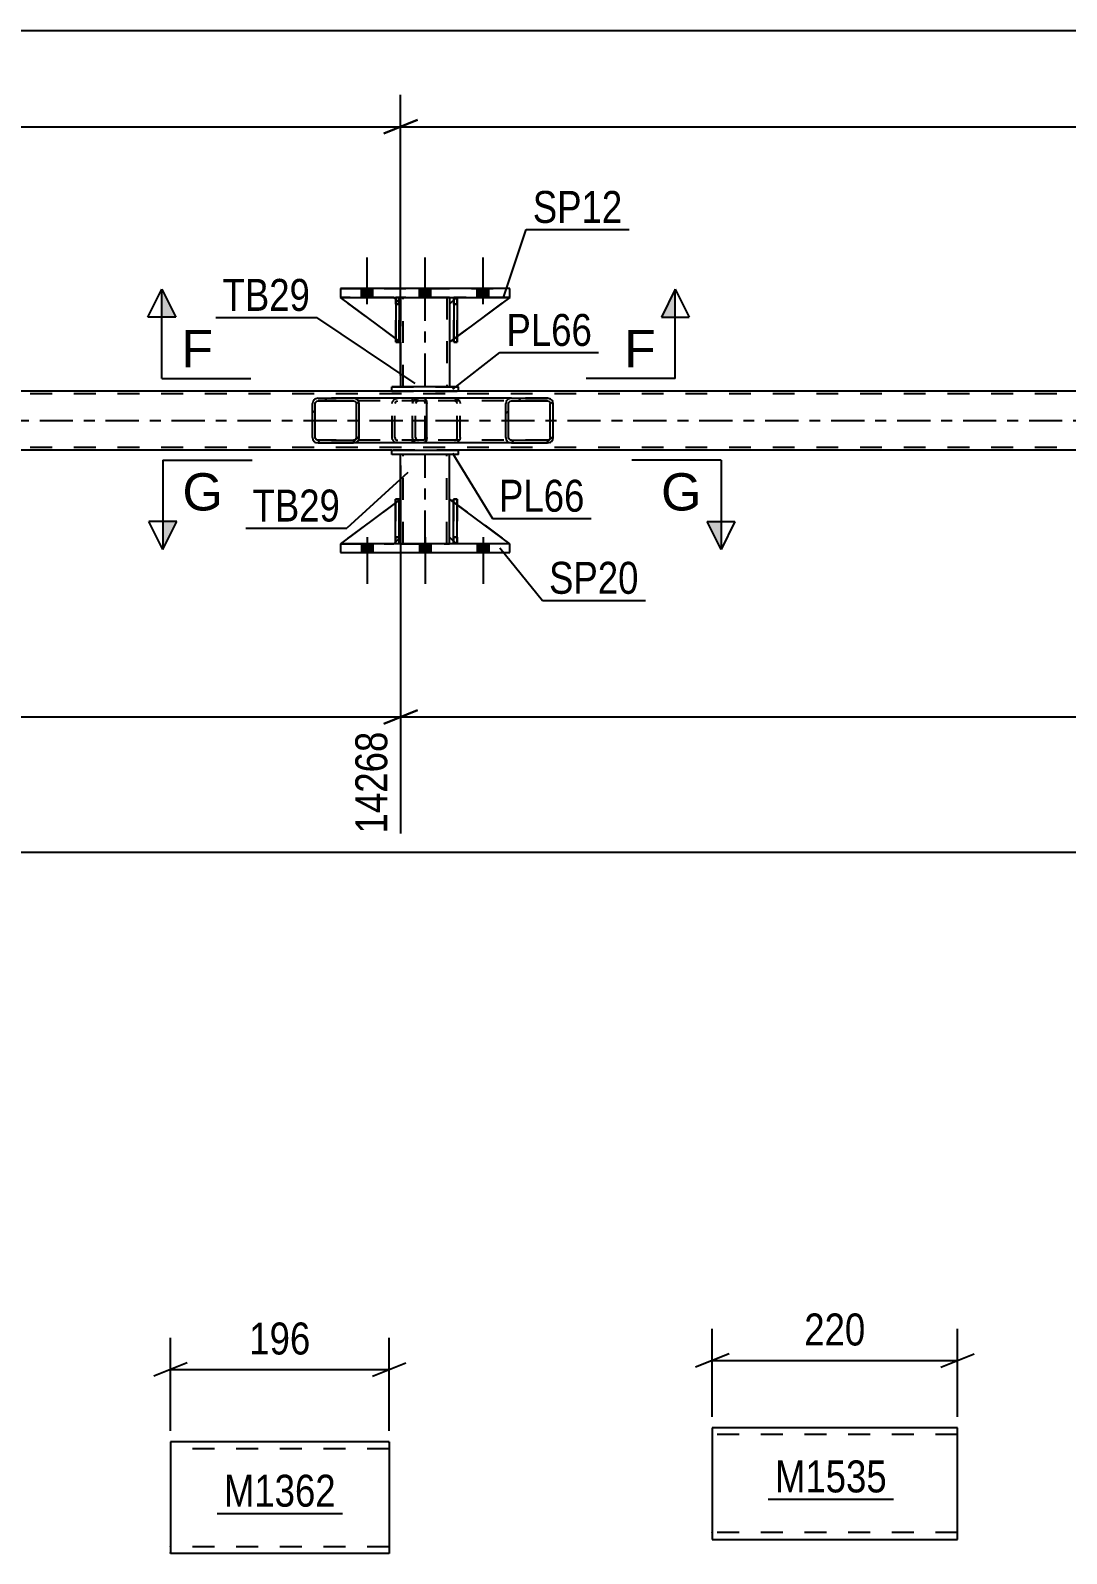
# Model space of a CAD drawing. Header units: millimetres. Extents: x 0 to 841, y 0 to 594.
# Drawn here: x 557.2 to 650.2, y 139.4 to 276 of the extents above; entities that cross this region are included whole.
import ezdxf

# ---------------------------------------------------------------- set-up
doc = ezdxf.new("R2010")
doc.units = ezdxf.units.MM
doc.linetypes.add('DXK_LINE_DOT2', pattern=[3.9198, 1.9599, -1.9599])
doc.linetypes.add('DXK_LINE_DOT3', pattern=[5.9187, 2.979, -0.9799, 0.9799, -0.9799])
doc.styles.add('Arial', font='arial.ttf', dxfattribs={"height": 0.2})
doc.styles.add('Arial Narrow', font='ARIALN.TTF', dxfattribs={"height": 0.2})

# ---------------------------------------------------------------- blocks, each defined once
blk = doc.blocks.new('Part-248143587-3445 - 3433')
at = {"color": 2, "linetype": 'Continuous'}
for p, q in [((585.05, 229.99), (585.05, 229.19)), ((600.25, 229.99), (585.05, 229.99)), ((600.25, 229.19), (600.25, 229.99)), ((585.05, 229.19), (600.25, 229.19))]:
    blk.add_line(p, q, dxfattribs=at)
blk = doc.blocks.new('Bolt-248143587-3438 - 3433')
at = {"linetype": 'Continuous'}
for points in [[(587.97, 229.99), (586.93, 229.99), (586.93, 229.19), (587.97, 229.19)], [(587.97, 229.99), (586.93, 229.99), (586.93, 229.19), (587.97, 229.19)], [(587.97, 229.99), (586.93, 229.99), (586.93, 229.19), (587.97, 229.19)], [(593.17, 229.99), (592.13, 229.99), (592.13, 229.19), (593.17, 229.19)], [(593.17, 229.99), (592.13, 229.99), (592.13, 229.19), (593.17, 229.19)], [(598.37, 229.99), (597.33, 229.99), (597.33, 229.19), (598.37, 229.19)], [(598.37, 229.99), (597.33, 229.99), (597.33, 229.19), (598.37, 229.19)], [(598.37, 229.99), (597.33, 229.99), (597.33, 229.19), (598.37, 229.19)]]:
    blk.add_hatch(color=1, dxfattribs=at).paths.add_polyline_path(points)
at = {"color": 1, "linetype": 'Continuous'}
for p, q in [((586.93, 229.99), (586.93, 229.19)), ((586.93, 229.99), (586.93, 229.19)), ((586.93, 229.99), (586.93, 229.19)), ((587.45, 230.59), (587.45, 226.39)), ((587.45, 230.59), (587.45, 226.39)), ((587.45, 230.59), (587.45, 226.39)), ((587.97, 229.99), (587.97, 229.19)), ((587.97, 229.99), (587.97, 229.19)), ((587.97, 229.99), (587.97, 229.19)), ((592.13, 229.99), (592.13, 229.19)), ((592.13, 229.99), (592.13, 229.19)), ((592.65, 230.59), (592.65, 226.39)), ((592.65, 230.59), (592.65, 226.39)), ((593.17, 229.99), (593.17, 229.19)), ((593.17, 229.99), (593.17, 229.19)), ((597.33, 229.99), (597.33, 229.19)), ((597.33, 229.99), (597.33, 229.19)), ((597.33, 229.99), (597.33, 229.19)), ((597.85, 230.59), (597.85, 226.39)), ((597.85, 230.59), (597.85, 226.39)), ((597.85, 230.59), (597.85, 226.39)), ((598.37, 229.99), (598.37, 229.19)), ((598.37, 229.99), (598.37, 229.19)), ((598.37, 229.99), (598.37, 229.19))]:
    blk.add_line(p, q, dxfattribs=at)
blk = doc.blocks.new('Part-248143587-3448 - 3433')
at = {"color": 2, "linetype": 'Continuous'}
for p, q in [((594.85, 230.58), (594.85, 233.98)), ((595.2, 233.72), (594.85, 233.98)), ((600.25, 229.99), (595.52, 233.49)), ((595.2, 230.23), (594.85, 230.58))]:
    blk.add_line(p, q, dxfattribs=at)
at = {"color": 7, "linetype": 'DXK_LINE_DOT2'}
for p, q in [((595.52, 233.49), (595.2, 233.72)), ((595.45, 229.98), (595.2, 230.23)), ((600.25, 229.98), (595.45, 229.98)), ((600.25, 229.99), (600.25, 229.98)), ((600.25, 229.98), (600.25, 229.99))]:
    blk.add_line(p, q, dxfattribs=at)
blk = doc.blocks.new('Part-248143587-3451 - 3433')
at = {"color": 7, "linetype": 'DXK_LINE_DOT2'}
for p, q in [((594.85, 230.58), (594.85, 233.98)), ((594.85, 233.98), (600.25, 229.98)), ((595.45, 229.98), (594.85, 230.58)), ((600.25, 229.98), (595.45, 229.98))]:
    blk.add_line(p, q, dxfattribs=at)
blk = doc.blocks.new('Part-248143587-3454 - 3433')
at = {"color": 2, "linetype": 'Continuous'}
for p, q in [((590, 233.65), (585.05, 229.99)), ((590.45, 233.98), (590.32, 233.89)), ((590.45, 230.58), (590.45, 233.98)), ((590, 230.14), (589.85, 229.99)), ((590.45, 230.58), (590.32, 230.46)), ((590.45, 230.58), (590.45, 230.58))]:
    blk.add_line(p, q, dxfattribs=at)
at = {"color": 7, "linetype": 'DXK_LINE_DOT2'}
for p, q in [((590.32, 233.89), (590, 233.65)), ((590.45, 230.58), (590.45, 233.98)), ((585.05, 229.98), (585.05, 229.99)), ((585.05, 229.99), (585.05, 229.98)), ((589.85, 229.98), (585.05, 229.98)), ((590.45, 230.58), (589.85, 229.98)), ((589.85, 229.98), (589.85, 229.99)), ((590.32, 230.46), (590, 230.14))]:
    blk.add_line(p, q, dxfattribs=at)
blk = doc.blocks.new('Part-248143587-3457 - 3433')
at = {"color": 7, "linetype": 'DXK_LINE_DOT2'}
for p, q in [((590.45, 233.98), (585.05, 229.98)), ((590.45, 230.58), (590.45, 233.98)), ((590.45, 233.98), (590.45, 230.58)), ((585.05, 229.98), (589.85, 229.98)), ((589.85, 229.98), (590.45, 230.58)), ((590.45, 230.58), (589.85, 229.98)), ((590.45, 230.58), (590.45, 230.58))]:
    blk.add_line(p, q, dxfattribs=at)
blk = doc.blocks.new('Part-248143587-3458 - 3433')
at = {"color": 2, "linetype": 'Continuous'}
for p, q in [((595.2, 229.99), (595.2, 233.98)), ((595.2, 233.98), (595.52, 233.98)), ((595.52, 229.99), (595.52, 233.98)), ((595.2, 229.98), (595.2, 229.99)), ((595.2, 229.98), (595.2, 229.98)), ((595.52, 229.98), (595.2, 229.98)), ((595.52, 229.98), (595.52, 229.99))]:
    blk.add_line(p, q, dxfattribs=at)
at = {"color": 7, "linetype": 'DXK_LINE_DOT2'}
for p, q in [((595.2, 233.98), (595.2, 230.58)), ((595.52, 230.58), (595.52, 233.98)), ((595.2, 230.58), (595.2, 229.98)), ((595.2, 230.58), (595.52, 230.58)), ((595.2, 229.99), (595.2, 229.99)), ((595.52, 229.98), (595.52, 230.58)), ((595.52, 229.99), (595.52, 229.99)), ((595.52, 229.98), (595.52, 229.98))]:
    blk.add_line(p, q, dxfattribs=at)
blk = doc.blocks.new('Part-248143587-3459 - 3433')
at = {"color": 2, "linetype": 'Continuous'}
for p, q in [((590, 229.99), (590, 233.98)), ((590, 233.98), (590.32, 233.98)), ((590.32, 229.99), (590.32, 233.98)), ((590, 229.98), (590, 229.99)), ((590, 229.98), (590, 229.98)), ((590.32, 229.98), (590, 229.98)), ((590.32, 229.98), (590.32, 229.99))]:
    blk.add_line(p, q, dxfattribs=at)
at = {"color": 7, "linetype": 'DXK_LINE_DOT2'}
for p, q in [((590, 233.98), (590, 230.58)), ((590.32, 230.58), (590.32, 233.98)), ((590, 230.58), (590, 229.98)), ((590, 230.58), (590.32, 230.58)), ((590, 229.99), (590, 229.99)), ((590.32, 229.98), (590.32, 230.58)), ((590.32, 229.99), (590.32, 229.99)), ((590.32, 229.98), (590.32, 229.98))]:
    blk.add_line(p, q, dxfattribs=at)
blk = doc.blocks.new('Bolt-248143587-3669 - 3433')
at = {"linetype": 'Continuous'}
for points in [[(586.93, 252.07), (587.97, 252.07), (587.97, 252.87), (586.93, 252.87)], [(586.93, 252.07), (587.97, 252.07), (587.97, 252.87), (586.93, 252.87)], [(586.93, 252.07), (587.97, 252.07), (587.97, 252.87), (586.93, 252.87)], [(592.13, 252.07), (593.17, 252.07), (593.17, 252.87), (592.13, 252.87)], [(592.13, 252.07), (593.17, 252.07), (593.17, 252.87), (592.13, 252.87)], [(597.33, 252.07), (598.37, 252.07), (598.37, 252.87), (597.33, 252.87)], [(597.33, 252.07), (598.37, 252.07), (598.37, 252.87), (597.33, 252.87)], [(597.33, 252.07), (598.37, 252.07), (598.37, 252.87), (597.33, 252.87)]]:
    blk.add_hatch(color=1, dxfattribs=at).paths.add_polyline_path(points)
at = {"color": 1, "linetype": 'Continuous'}
for p, q in [((587.45, 251.47), (587.45, 255.67)), ((587.45, 251.47), (587.45, 255.67)), ((587.45, 251.47), (587.45, 255.67)), ((592.65, 251.47), (592.65, 255.67)), ((592.65, 251.47), (592.65, 255.67)), ((597.85, 251.47), (597.85, 255.67)), ((597.85, 251.47), (597.85, 255.67)), ((597.85, 251.47), (597.85, 255.67)), ((586.93, 252.07), (586.93, 252.87)), ((586.93, 252.07), (586.93, 252.87)), ((586.93, 252.07), (586.93, 252.87)), ((587.97, 252.07), (587.97, 252.87)), ((587.97, 252.07), (587.97, 252.87)), ((587.97, 252.07), (587.97, 252.87)), ((592.13, 252.07), (592.13, 252.87)), ((592.13, 252.07), (592.13, 252.87)), ((593.17, 252.07), (593.17, 252.87)), ((593.17, 252.07), (593.17, 252.87)), ((597.33, 252.07), (597.33, 252.87)), ((597.33, 252.07), (597.33, 252.87)), ((597.33, 252.07), (597.33, 252.87)), ((598.37, 252.07), (598.37, 252.87)), ((598.37, 252.07), (598.37, 252.87)), ((598.37, 252.07), (598.37, 252.87))]:
    blk.add_line(p, q, dxfattribs=at)
blk = doc.blocks.new('Part-248143587-3460 - 3433')
at = {"color": 7, "linetype": 'DXK_LINE_DOT2'}
for p, q in [((595.52, 233.98), (595.2, 233.98)), ((595.2, 230.58), (595.2, 233.98)), ((595.2, 229.98), (595.2, 233.98)), ((595.52, 233.98), (595.52, 230.58)), ((595.52, 229.98), (595.52, 233.98)), ((595.52, 230.58), (595.2, 230.58)), ((595.2, 229.98), (595.2, 230.58)), ((595.52, 229.98), (595.2, 229.98)), ((595.52, 230.58), (595.52, 229.98)), ((595.52, 229.98), (595.52, 229.98))]:
    blk.add_line(p, q, dxfattribs=at)
blk = doc.blocks.new('Part-248143587-3461 - 3433')
at = {"color": 7, "linetype": 'DXK_LINE_DOT2'}
for p, q in [((590.32, 233.98), (590, 233.98)), ((590, 230.58), (590, 233.98)), ((590, 229.98), (590, 233.98)), ((590.32, 233.98), (590.32, 230.46)), ((590.32, 229.98), (590.32, 233.98)), ((590.32, 230.58), (590, 230.58)), ((590, 229.98), (590, 230.58)), ((590.32, 229.98), (590, 229.98)), ((590.32, 230.46), (590.32, 229.98)), ((590.32, 229.98), (590.32, 229.98))]:
    blk.add_line(p, q, dxfattribs=at)
blk = doc.blocks.new('Part-248143587-3631 - 3433')
at = {"color": 7, "linetype": 'DXK_LINE_DOT2'}
for p, q in [((731.64, 243.43), (72.73, 243.43)), ((595.65, 243.67), (589.65, 243.67)), ((731.64, 238.63), (72.73, 238.63)), ((595.65, 238.39), (589.65, 238.39))]:
    blk.add_line(p, q, dxfattribs=at)
at = {"color": 2, "linetype": 'Continuous'}
for p, q in [((589.65, 243.67), (340.24, 243.67)), ((731.64, 243.67), (595.65, 243.67)), ((589.65, 238.39), (72.73, 238.39)), ((731.64, 238.39), (595.65, 238.39))]:
    blk.add_line(p, q, dxfattribs=at)
at = {"color": 7, "linetype": 'DXK_LINE_DOT3'}
blk.add_line((72.73, 241.03), (731.64, 241.03), dxfattribs=at)
blk = doc.blocks.new('Part-248143587-3531 - 3433')
at = {"color": 2, "linetype": 'Continuous'}
for p, q in [((590.45, 252.07), (590.45, 251.47)), ((594.85, 252.07), (594.85, 251.47)), ((590.45, 248.07), (590.45, 244.07)), ((594.85, 248.07), (594.85, 244.07))]:
    blk.add_line(p, q, dxfattribs=at)
at = {"color": 7, "linetype": 'DXK_LINE_DOT2'}
for p, q in [((594.85, 252.07), (590.45, 252.07)), ((590.45, 251.47), (590.45, 248.07)), ((590.69, 244.07), (590.69, 252.07)), ((594.61, 252.07), (594.61, 244.07)), ((594.85, 251.47), (594.85, 248.07)), ((594.85, 244.07), (590.45, 244.07))]:
    blk.add_line(p, q, dxfattribs=at)
at = {"color": 7, "linetype": 'DXK_LINE_DOT3'}
blk.add_line((592.65, 244.07), (592.65, 252.07), dxfattribs=at)
blk = doc.blocks.new('Part-248143587-3540 - 3433')
at = {"linetype": 'Continuous'}
h = blk.add_hatch(dxfattribs=at)
h.set_pattern_fill('', scale=0.7, style=0, pattern_type=0)
h.set_pattern_definition([(45, (586.689, 242.7308), (-1.57154, 1.57154), [])])
h.paths.add_polyline_path([(586.73, 242.55), (586.69, 242.73), (586.58, 242.89), (586.42, 242.99), (586.22, 243.03), (583.04, 243.03), (582.85, 242.99), (582.68, 242.89), (582.58, 242.73), (582.54, 242.55), (582.54, 239.51), (582.58, 239.32), (582.68, 239.17), (582.85, 239.06), (583.04, 239.03), (586.22, 239.03), (586.42, 239.06), (586.58, 239.17), (586.69, 239.32), (586.73, 239.51)])
h.paths.add_polyline_path([(586.46, 239.42), (586.4, 239.34), (586.32, 239.29), (586.22, 239.27), (583.04, 239.27), (582.94, 239.29), (582.86, 239.34), (582.81, 239.42), (582.79, 239.51), (582.79, 242.55), (582.81, 242.64), (582.86, 242.72), (582.94, 242.77), (583.04, 242.79), (586.22, 242.79), (586.32, 242.77), (586.4, 242.72), (586.46, 242.64), (586.48, 242.55), (586.48, 239.51)])
at = {"color": 2, "linetype": 'Continuous'}
for p, q in [((582.58, 242.73), (582.54, 242.55)), ((582.54, 239.51), (582.54, 242.55)), ((582.79, 242.55), (582.81, 242.64)), ((582.79, 239.51), (582.79, 242.55)), ((582.81, 242.64), (582.86, 242.72)), ((583.04, 243.03), (582.85, 242.99)), ((582.86, 242.72), (582.94, 242.77)), ((582.94, 242.77), (583.04, 242.79)), ((583.04, 243.03), (586.22, 243.03)), ((583.04, 242.79), (586.22, 242.79)), ((592.52, 243.03), (586.22, 243.03)), ((586.42, 242.99), (586.22, 243.03)), ((586.22, 242.79), (586.32, 242.77)), ((586.32, 242.77), (586.4, 242.72)), ((586.4, 242.72), (586.46, 242.64)), ((586.46, 242.64), (586.48, 242.55)), ((586.48, 239.51), (586.48, 242.55)), ((586.73, 242.55), (586.69, 242.73)), ((586.73, 239.51), (586.73, 242.55)), ((592.52, 243.03), (592.63, 242.99)), ((592.63, 242.99), (592.72, 242.89)), ((592.72, 242.89), (592.77, 242.73)), ((592.77, 242.73), (592.8, 242.55)), ((592.8, 239.51), (592.8, 242.55)), ((582.54, 239.51), (582.58, 239.32)), ((582.81, 239.42), (582.79, 239.51)), ((582.86, 239.34), (582.81, 239.42)), ((582.85, 239.06), (583.04, 239.03)), ((582.94, 239.29), (582.86, 239.34)), ((583.04, 239.27), (582.94, 239.29)), ((583.04, 239.27), (586.22, 239.27)), ((586.32, 239.29), (586.22, 239.27)), ((586.22, 239.03), (586.42, 239.06)), ((586.4, 239.34), (586.32, 239.29)), ((586.46, 239.42), (586.4, 239.34)), ((586.48, 239.51), (586.46, 239.42)), ((586.69, 239.32), (586.73, 239.51)), ((592.63, 239.06), (592.52, 239.03)), ((592.72, 239.17), (592.63, 239.06)), ((592.77, 239.32), (592.72, 239.17)), ((592.8, 239.51), (592.77, 239.32)), ((583.04, 239.03), (586.22, 239.03)), ((592.52, 239.03), (586.22, 239.03))]:
    blk.add_line(p, q, dxfattribs=at)
at = {"color": 7, "linetype": 'DXK_LINE_DOT2'}
for p, q in [((586.22, 243.03), (583.04, 243.03)), ((592.52, 242.79), (583.04, 242.79)), ((589.69, 242.55), (589.73, 242.73)), ((589.69, 239.51), (589.69, 242.55)), ((589.96, 242.64), (589.94, 242.55)), ((589.94, 239.51), (589.94, 242.55)), ((590.01, 242.72), (589.96, 242.64)), ((590, 242.99), (590.19, 243.03)), ((590.01, 242.72), (590.03, 242.73)), ((590.03, 242.73), (590.09, 242.77)), ((590.09, 242.77), (590.19, 242.79)), ((591.53, 242.79), (591.53, 243.03)), ((592.58, 242.77), (592.52, 242.79)), ((592.62, 242.72), (592.58, 242.77)), ((592.65, 242.64), (592.62, 242.72)), ((592.66, 242.55), (592.65, 242.64)), ((592.66, 239.51), (592.66, 242.55)), ((592.52, 239.27), (583.04, 239.27)), ((589.73, 239.32), (589.69, 239.51)), ((589.94, 239.51), (589.96, 239.42)), ((589.96, 239.42), (590.01, 239.34)), ((590.19, 239.03), (590, 239.06)), ((590.01, 239.34), (590.03, 239.32)), ((590.03, 239.32), (590.09, 239.29)), ((590.09, 239.29), (590.19, 239.27)), ((591.53, 239.03), (591.53, 239.27)), ((592.52, 239.27), (592.58, 239.29)), ((592.58, 239.29), (592.62, 239.34)), ((592.62, 239.34), (592.65, 239.42)), ((592.65, 239.42), (592.66, 239.51)), ((586.22, 239.03), (583.04, 239.03))]:
    blk.add_line(p, q, dxfattribs=at)
at = {"color": 2, "linetype": 'Continuous'}
for centre, start, end in [((583.03, 242.53), 111.1941, 156.1506), ((586.24, 242.53), 23.8494, 68.8059), ((583.03, 239.52), 203.8494, 248.8059), ((586.24, 239.52), 291.1941, 336.1506)]:
    blk.add_arc(centre, 0.492, start, end, dxfattribs=at)
at = {"color": 7, "linetype": 'DXK_LINE_DOT2'}
for centre, start, end in [((590.18, 242.53), 111.1941, 156.1506), ((590.18, 239.52), 203.8494, 248.8059)]:
    blk.add_arc(centre, 0.492, start, end, dxfattribs=at)
blk = doc.blocks.new('Part-248143587-3541 - 3433')
at = {"linetype": 'Continuous'}
h = blk.add_hatch(dxfattribs=at)
h.set_pattern_fill('', scale=0.7, style=0, pattern_type=0)
h.set_pattern_definition([(45, (604.0996, 242.7308), (-1.57154, 1.57154), [])])
h.paths.add_polyline_path([(604.14, 242.55), (604.1, 242.73), (603.99, 242.89), (603.82, 242.99), (603.63, 243.03), (600.39, 243.03), (600.2, 242.99), (600.03, 242.89), (599.92, 242.73), (599.88, 242.55), (599.88, 239.51), (599.92, 239.32), (600.03, 239.17), (600.2, 239.06), (600.39, 239.03), (603.63, 239.03), (603.82, 239.06), (603.99, 239.17), (604.1, 239.32), (604.14, 239.51)])
h.paths.add_polyline_path([(603.86, 239.42), (603.81, 239.34), (603.73, 239.29), (603.63, 239.27), (600.39, 239.27), (600.29, 239.29), (600.21, 239.34), (600.16, 239.42), (600.14, 239.51), (600.14, 242.55), (600.16, 242.64), (600.21, 242.72), (600.29, 242.77), (600.39, 242.79), (603.63, 242.79), (603.73, 242.77), (603.81, 242.72), (603.86, 242.64), (603.88, 242.55), (603.88, 239.51)])
at = {"color": 7, "linetype": 'DXK_LINE_DOT2'}
for p, q in [((591.53, 242.55), (591.57, 242.73)), ((591.53, 239.51), (591.53, 242.55)), ((591.81, 242.64), (591.79, 242.55)), ((591.79, 239.51), (591.79, 242.55)), ((591.86, 242.72), (591.81, 242.64)), ((591.85, 242.99), (592.04, 243.03)), ((591.95, 242.77), (591.86, 242.72)), ((592.04, 242.79), (591.95, 242.77)), ((592.52, 243.03), (592.04, 243.03)), ((603.63, 242.79), (592.04, 242.79)), ((595.28, 243.03), (595.47, 242.99)), ((595.38, 242.77), (595.28, 242.79)), ((595.46, 242.72), (595.38, 242.77)), ((595.51, 242.64), (595.46, 242.72)), ((595.53, 242.55), (595.51, 242.64)), ((595.53, 239.51), (595.53, 242.55)), ((595.75, 242.73), (595.79, 242.55)), ((595.79, 239.51), (595.79, 242.55)), ((603.63, 243.03), (600.39, 243.03)), ((591.57, 239.32), (591.53, 239.51)), ((591.79, 239.51), (591.81, 239.42)), ((591.81, 239.42), (591.86, 239.34)), ((592.04, 239.03), (591.85, 239.06)), ((591.86, 239.34), (591.95, 239.29)), ((591.95, 239.29), (592.04, 239.27)), ((603.63, 239.27), (592.04, 239.27)), ((595.28, 239.27), (595.38, 239.29)), ((595.47, 239.06), (595.28, 239.03)), ((595.38, 239.29), (595.46, 239.34)), ((595.46, 239.34), (595.51, 239.42)), ((595.51, 239.42), (595.53, 239.51)), ((595.79, 239.51), (595.75, 239.32)), ((592.52, 239.03), (592.04, 239.03)), ((600.39, 239.03), (603.63, 239.03))]:
    blk.add_line(p, q, dxfattribs=at)
at = {"color": 2, "linetype": 'Continuous'}
for p, q in [((600.39, 243.03), (592.52, 243.03)), ((599.92, 242.73), (599.88, 242.55)), ((599.88, 239.51), (599.88, 242.55)), ((600.14, 242.55), (600.16, 242.64)), ((600.14, 239.51), (600.14, 242.55)), ((600.16, 242.64), (600.21, 242.72)), ((600.39, 243.03), (600.2, 242.99)), ((600.21, 242.72), (600.29, 242.77)), ((600.29, 242.77), (600.39, 242.79)), ((600.39, 243.03), (603.63, 243.03)), ((600.39, 242.79), (603.63, 242.79)), ((603.82, 242.99), (603.63, 243.03)), ((603.63, 242.79), (603.73, 242.77)), ((603.73, 242.77), (603.81, 242.72)), ((603.81, 242.72), (603.86, 242.64)), ((603.86, 242.64), (603.88, 242.55)), ((603.88, 239.51), (603.88, 242.55)), ((604.14, 242.55), (604.1, 242.73)), ((604.14, 239.51), (604.14, 242.55)), ((599.88, 239.51), (599.92, 239.32)), ((600.16, 239.42), (600.14, 239.51)), ((600.21, 239.34), (600.16, 239.42)), ((600.2, 239.06), (600.39, 239.03)), ((600.29, 239.29), (600.21, 239.34)), ((600.39, 239.27), (600.29, 239.29)), ((600.39, 239.27), (603.63, 239.27)), ((603.73, 239.29), (603.63, 239.27)), ((603.63, 239.03), (603.82, 239.06)), ((603.81, 239.34), (603.73, 239.29)), ((603.86, 239.42), (603.81, 239.34)), ((603.88, 239.51), (603.86, 239.42)), ((604.1, 239.32), (604.14, 239.51)), ((600.39, 239.03), (592.52, 239.03)), ((600.39, 239.03), (603.63, 239.03))]:
    blk.add_line(p, q, dxfattribs=at)
at = {"color": 7, "linetype": 'DXK_LINE_DOT2'}
for centre, start, end in [((592.02, 242.53), 110.7583, 155.68), ((595.3, 242.53), 24.32, 69.2417), ((592.02, 239.53), 204.32, 249.2417), ((595.3, 239.53), 290.7583, 335.68)]:
    blk.add_arc(centre, 0.496, start, end, dxfattribs=at)
at = {"color": 2, "linetype": 'Continuous'}
for centre, start, end in [((600.37, 242.53), 110.7583, 155.68), ((603.65, 242.53), 24.32, 69.2417), ((600.37, 239.53), 204.32, 249.2417), ((603.65, 239.53), 290.7583, 335.68)]:
    blk.add_arc(centre, 0.496, start, end, dxfattribs=at)
blk = doc.blocks.new('Part-248143587-3611 - 3433')
at = {"color": 7, "linetype": 'DXK_LINE_DOT2'}
for p, q in [((590.01, 251.47), (590.01, 252.07)), ((590.01, 252.07), (590.01, 252.07)), ((590.01, 252.07), (590.01, 248.07)), ((590.33, 252.07), (590.01, 252.07)), ((590.01, 248.07), (590.01, 251.47)), ((590.01, 251.47), (590.33, 251.47)), ((590.33, 251.47), (590.33, 252.07)), ((590.33, 248.07), (590.33, 252.07)), ((590.33, 251.47), (590.33, 248.07)), ((590.01, 248.07), (590.33, 248.07))]:
    blk.add_line(p, q, dxfattribs=at)
blk = doc.blocks.new('Part-248143587-3598 - 3433')
at = {"color": 2, "linetype": 'Continuous'}
for p, q in [((595.21, 251.82), (594.85, 251.47)), ((594.85, 251.47), (594.85, 248.07)), ((600.25, 252.07), (595.53, 248.57)), ((595.21, 248.33), (594.85, 248.07))]:
    blk.add_line(p, q, dxfattribs=at)
at = {"color": 7, "linetype": 'DXK_LINE_DOT2'}
for p, q in [((595.45, 252.07), (595.21, 251.82)), ((600.25, 252.07), (595.45, 252.07)), ((595.53, 248.57), (595.21, 248.33))]:
    blk.add_line(p, q, dxfattribs=at)
blk = doc.blocks.new('Part-248143587-3601 - 3433')
at = {"color": 7, "linetype": 'DXK_LINE_DOT2'}
for p, q in [((595.45, 252.07), (594.85, 251.47)), ((594.85, 248.07), (600.25, 252.07)), ((594.85, 251.47), (594.85, 248.07)), ((600.25, 252.07), (595.45, 252.07))]:
    blk.add_line(p, q, dxfattribs=at)
blk = doc.blocks.new('Part-248143587-3604 - 3433')
at = {"color": 2, "linetype": 'Continuous'}
for p, q in [((590.01, 248.4), (585.05, 252.07)), ((590.01, 251.91), (589.85, 252.07)), ((590.45, 251.47), (590.33, 251.59)), ((590.45, 251.47), (590.45, 251.47)), ((590.45, 248.07), (590.45, 251.47)), ((590.33, 248.16), (590.45, 248.07)), ((590.45, 248.07), (590.45, 248.07))]:
    blk.add_line(p, q, dxfattribs=at)
at = {"color": 7, "linetype": 'DXK_LINE_DOT2'}
for p, q in [((589.85, 252.07), (585.05, 252.07)), ((589.85, 252.07), (590.45, 251.47)), ((590.33, 251.59), (590.01, 251.91)), ((590.45, 251.47), (590.45, 248.07)), ((590.33, 248.16), (590.01, 248.4))]:
    blk.add_line(p, q, dxfattribs=at)
blk = doc.blocks.new('Part-248143587-3607 - 3433')
at = {"color": 7, "linetype": 'DXK_LINE_DOT2'}
for p, q in [((590.45, 248.07), (585.05, 252.07)), ((585.05, 252.07), (589.85, 252.07)), ((589.85, 252.07), (590.45, 251.47)), ((590.45, 251.47), (589.85, 252.07)), ((590.45, 251.47), (590.45, 248.07)), ((590.45, 251.47), (590.45, 251.47)), ((590.45, 251.47), (590.45, 248.07))]:
    blk.add_line(p, q, dxfattribs=at)
blk = doc.blocks.new('Part-248143587-3608 - 3433')
at = {"color": 2, "linetype": 'Continuous'}
for p, q in [((595.53, 252.07), (595.21, 252.07)), ((595.21, 252.07), (595.21, 248.07)), ((595.53, 252.07), (595.53, 252.07)), ((595.53, 252.07), (595.53, 248.07)), ((595.53, 248.07), (595.21, 248.07))]:
    blk.add_line(p, q, dxfattribs=at)
at = {"color": 7, "linetype": 'DXK_LINE_DOT2'}
for p, q in [((595.21, 251.47), (595.21, 252.07)), ((595.53, 251.47), (595.21, 251.47)), ((595.21, 251.47), (595.21, 248.07)), ((595.53, 251.47), (595.53, 252.07)), ((595.53, 252.07), (595.53, 252.07)), ((595.53, 248.07), (595.53, 251.47))]:
    blk.add_line(p, q, dxfattribs=at)
blk = doc.blocks.new('Part-248143587-3609 - 3433')
at = {"color": 2, "linetype": 'Continuous'}
for p, q in [((590.33, 252.07), (590.01, 252.07)), ((590.01, 252.07), (590.01, 248.07)), ((590.33, 252.07), (590.33, 252.07)), ((590.33, 252.07), (590.33, 248.07)), ((590.33, 248.07), (590.01, 248.07))]:
    blk.add_line(p, q, dxfattribs=at)
at = {"color": 7, "linetype": 'DXK_LINE_DOT2'}
for p, q in [((590.01, 251.47), (590.01, 252.07)), ((590.33, 251.47), (590.01, 251.47)), ((590.01, 251.47), (590.01, 248.07)), ((590.33, 251.47), (590.33, 252.07)), ((590.33, 252.07), (590.33, 252.07)), ((590.33, 248.07), (590.33, 251.47))]:
    blk.add_line(p, q, dxfattribs=at)
blk = doc.blocks.new('Part-248143587-3610 - 3433')
at = {"color": 7, "linetype": 'DXK_LINE_DOT2'}
for p, q in [((595.21, 251.47), (595.21, 252.07)), ((595.21, 252.07), (595.21, 252.07)), ((595.21, 252.07), (595.21, 248.07)), ((595.53, 252.07), (595.21, 252.07)), ((595.21, 248.07), (595.21, 251.47)), ((595.21, 251.47), (595.53, 251.47)), ((595.53, 251.47), (595.53, 252.07)), ((595.53, 248.07), (595.53, 252.07)), ((595.53, 251.47), (595.53, 248.07)), ((595.21, 248.07), (595.53, 248.07))]:
    blk.add_line(p, q, dxfattribs=at)
blk = doc.blocks.new('Part-248143587-3616 - 3433')
at = {"color": 2, "linetype": 'Continuous'}
for p, q in [((590.45, 233.98), (590.45, 237.99)), ((594.85, 233.98), (594.85, 237.99)), ((590.45, 229.99), (590.45, 230.58)), ((594.85, 229.99), (594.85, 230.58))]:
    blk.add_line(p, q, dxfattribs=at)
at = {"color": 7, "linetype": 'DXK_LINE_DOT2'}
for p, q in [((594.85, 237.99), (590.45, 237.99)), ((590.69, 229.99), (590.69, 237.99)), ((594.61, 229.99), (594.61, 237.99)), ((590.45, 230.58), (590.45, 233.98)), ((594.85, 230.58), (594.85, 233.98)), ((590.45, 229.99), (594.85, 229.99))]:
    blk.add_line(p, q, dxfattribs=at)
at = {"color": 7, "linetype": 'DXK_LINE_DOT3'}
blk.add_line((592.65, 229.99), (592.65, 237.99), dxfattribs=at)
blk = doc.blocks.new('Part-248143587-3621 - 3433')
at = {"color": 2, "linetype": 'Continuous'}
for p, q in [((589.65, 238.39), (595.65, 238.39)), ((589.65, 237.99), (589.65, 238.39)), ((595.65, 237.99), (589.65, 237.99)), ((595.65, 237.99), (595.65, 238.39))]:
    blk.add_line(p, q, dxfattribs=at)
at = {"color": 7, "linetype": 'DXK_LINE_DOT2'}
for p, q in [((595.65, 238.39), (589.65, 238.39)), ((595.65, 237.99), (589.65, 237.99))]:
    blk.add_line(p, q, dxfattribs=at)
blk = doc.blocks.new('Part-248143587-3626 - 3433')
at = {"color": 2, "linetype": 'Continuous'}
for p, q in [((595.65, 244.07), (589.65, 244.07)), ((589.65, 243.67), (589.65, 244.07)), ((595.65, 243.67), (589.65, 243.67)), ((595.65, 243.67), (595.65, 244.07))]:
    blk.add_line(p, q, dxfattribs=at)
at = {"color": 7, "linetype": 'DXK_LINE_DOT2'}
for p, q in [((589.65, 244.07), (595.65, 244.07)), ((589.65, 243.67), (595.65, 243.67))]:
    blk.add_line(p, q, dxfattribs=at)
blk = doc.blocks.new('Part-248143587-3638 - 3433')
at = {"color": 2, "linetype": 'Continuous'}
for p, q in [((600.25, 252.87), (585.05, 252.87)), ((585.05, 252.87), (585.05, 252.07)), ((600.25, 252.07), (600.25, 252.87)), ((585.05, 252.07), (600.25, 252.07))]:
    blk.add_line(p, q, dxfattribs=at)
at = {"color": 7, "linetype": 'DXK_LINE_DOT2'}
for p, q in [((585.05, 252.87), (600.25, 252.87)), ((585.05, 252.07), (600.25, 252.07))]:
    blk.add_line(p, q, dxfattribs=at)
blk = doc.blocks.new('Part-248143587-19281 - 19280')
at = {"color": 2, "linetype": 'Continuous'}
for p, q in [((589.42, 149.43), (569.81, 149.43)), ((569.81, 149.43), (569.81, 139.52)), ((589.42, 149.43), (589.42, 139.43)), ((569.81, 139.43), (569.81, 139.52)), ((589.42, 139.43), (569.81, 139.43))]:
    blk.add_line(p, q, dxfattribs=at)
at = {"color": 7, "linetype": 'DXK_LINE_DOT2'}
for p, q in [((589.42, 149.34), (589.42, 149.43)), ((589.42, 148.83), (569.81, 148.83)), ((569.81, 140.03), (569.81, 140.07)), ((589.42, 140.03), (569.81, 140.03)), ((589.42, 140.03), (589.42, 140.07))]:
    blk.add_line(p, q, dxfattribs=at)
blk = doc.blocks.new('Part-248143587-19323 - 19322')
at = {"color": 2, "linetype": 'Continuous'}
for p, q in [((640.42, 150.7), (618.42, 150.7)), ((618.42, 150.7), (618.42, 140.79)), ((640.42, 140.7), (640.42, 150.7)), ((618.42, 140.79), (618.42, 140.7)), ((618.42, 140.7), (640.42, 140.7))]:
    blk.add_line(p, q, dxfattribs=at)
at = {"color": 7, "linetype": 'DXK_LINE_DOT2'}
for p, q in [((640.42, 150.1), (618.42, 150.1)), ((618.42, 141.3), (618.42, 141.35)), ((640.42, 141.3), (618.42, 141.3)), ((640.42, 141.3), (640.42, 141.35))]:
    blk.add_line(p, q, dxfattribs=at)
blk = doc.blocks.new('StraightDimension-248143587-3686 - 3433')
at = {"color": 7, "linetype": 'Continuous'}
for p, q in [((590.45, 236.99), (590.45, 204.01)), ((740.26, 237.39), (740.26, 204.01)), ((591.95, 215.05), (588.95, 213.85)), ((590.45, 214.45), (740.26, 214.45)), ((738.76, 213.85), (741.76, 215.05))]:
    blk.add_line(p, q, dxfattribs=at)
at = {"color": 0}
blk.add_wipeout([(669.61, 215.2), (669.61, 219.4), (661.1, 219.4), (661.1, 215.2)], dxfattribs=at)
at = {"color": 3, "style": 'Arial Narrow'}
blk.add_text('3899', height=2.863, dxfattribs=at).set_placement((661.7, 215.8))
at = {"color": 0, "linetype": 'Continuous'}
blk.add_wipeout([(739.66, 213.75), (735.46, 213.75), (735.46, 203.41), (739.66, 203.41)], dxfattribs=at)
at = {"color": 3, "linetype": 'Continuous', "style": 'Arial Narrow'}
blk.add_text('18167', height=2.863, rotation=90.0002, dxfattribs=at).set_placement((739.06, 204.01))
blk = doc.blocks.new('StraightDimension-248143587-3692 - 3433')
at = {"color": 7, "linetype": 'Continuous'}
for p, q in [((590.45, 236.99), (590.45, 204.01)), ((335.04, 214.45), (590.45, 214.45)), ((588.95, 213.85), (591.95, 215.05))]:
    blk.add_line(p, q, dxfattribs=at)
at = {"color": 0, "linetype": 'Continuous'}
blk.add_wipeout([(589.85, 213.75), (585.65, 213.75), (585.65, 203.41), (589.85, 203.41)], dxfattribs=at)
at = {"color": 3, "linetype": 'Continuous', "style": 'Arial Narrow'}
blk.add_text('14268', height=2.863, rotation=90.0002, dxfattribs=at).set_placement((589.25, 204.01))
blk = doc.blocks.new('StraightDimension-248143587-3715 - 3433')
at = {"color": 7, "linetype": 'Continuous'}
blk.add_line((63.47, 202.34), (740.9, 202.34), dxfattribs=at)
blk = doc.blocks.new('StraightDimension-248143587-3726 - 3433')
at = {"color": 7, "linetype": 'Continuous'}
for p, q in [((590.45, 245.07), (590.45, 270.24)), ((740.26, 244.67), (740.26, 270.24)), ((591.95, 267.99), (588.95, 266.79)), ((738.76, 266.79), (741.76, 267.99)), ((590.45, 267.39), (740.26, 267.39))]:
    blk.add_line(p, q, dxfattribs=at)
at = {"color": 0}
blk.add_wipeout([(669.61, 268.14), (669.61, 272.34), (661.1, 272.34), (661.1, 268.14)], dxfattribs=at)
at = {"color": 3, "style": 'Arial Narrow'}
blk.add_text('3898', height=2.863, dxfattribs=at).set_placement((661.7, 268.74))
blk = doc.blocks.new('StraightDimension-248143587-3732 - 3433')
at = {"color": 7, "linetype": 'Continuous'}
for p, q in [((590.45, 245.07), (590.45, 270.24)), ((588.95, 266.79), (591.95, 267.99)), ((335.04, 267.39), (590.45, 267.39))]:
    blk.add_line(p, q, dxfattribs=at)
blk = doc.blocks.new('StraightDimension-248143587-3765 - 3433')
at = {"color": 7, "linetype": 'Continuous'}
blk.add_line((64.11, 276.02), (740.26, 276.02), dxfattribs=at)
blk = doc.blocks.new('StraightDimension-248143587-19574 - 19280')
at = {"color": 7, "linetype": 'Continuous'}
for p, q in [((569.81, 150.43), (569.81, 158.78)), ((589.42, 150.43), (589.42, 158.78)), ((571.31, 156.53), (568.31, 155.33)), ((569.81, 155.93), (589.42, 155.93)), ((587.92, 155.33), (590.92, 156.53))]:
    blk.add_line(p, q, dxfattribs=at)
at = {"color": 0}
blk.add_wipeout([(582.95, 156.68), (582.95, 160.88), (576.27, 160.88), (576.27, 156.68)], dxfattribs=at)
at = {"color": 3, "style": 'Arial Narrow'}
blk.add_text('196', height=2.863, dxfattribs=at).set_placement((576.87, 157.28))
blk = doc.blocks.new('StraightDimension-248143587-19614 - 19322')
at = {"color": 7, "linetype": 'Continuous'}
for p, q in [((618.42, 151.7), (618.42, 159.59)), ((640.42, 151.7), (640.42, 159.59)), ((619.92, 157.34), (616.92, 156.14)), ((638.92, 156.14), (641.92, 157.34)), ((618.42, 156.74), (640.42, 156.74))]:
    blk.add_line(p, q, dxfattribs=at)
at = {"color": 0}
blk.add_wipeout([(632.76, 157.49), (632.76, 161.69), (626.07, 161.69), (626.07, 157.49)], dxfattribs=at)
at = {"color": 3, "style": 'Arial Narrow'}
blk.add_text('220', height=2.863, dxfattribs=at).set_placement((626.67, 158.09))
blk = doc.blocks.new('Mark-248143587-3441 - 3433')
at = {"color": 0}
blk.add_wipeout([(611.81, 225.5), (611.81, 228.5), (603.77, 228.5), (603.77, 225.5)], dxfattribs=at)
blk.add_wipeout([(611.81, 225.5), (611.81, 228.5), (603.77, 228.5), (603.77, 225.5)], dxfattribs=at)
at = {"color": 30, "linetype": 'Continuous'}
for p, q in [((599.36, 229.63), (603.17, 224.9)), ((603.17, 224.9), (612.41, 224.9))]:
    blk.add_line(p, q, dxfattribs=at)
at = {"color": 3, "style": 'Arial Narrow'}
blk.add_text('SP20', height=2.863, dxfattribs=at).set_placement((603.77, 225.5))
blk = doc.blocks.new('Mark-248143587-3527 - 3433')
at = {"color": 0}
blk.add_wipeout([(582.32, 250.87), (582.32, 253.87), (574.47, 253.87), (574.47, 250.87)], dxfattribs=at)
blk.add_wipeout([(582.32, 250.87), (582.32, 253.87), (574.47, 253.87), (574.47, 250.87)], dxfattribs=at)
at = {"color": 30, "linetype": 'Continuous'}
for p in [(573.87, 250.27), (591.76, 244.36)]:
    blk.add_line(p, (582.92, 250.27), dxfattribs=at)
at = {"color": 3, "style": 'Arial Narrow'}
blk.add_text('TB29', height=2.863, dxfattribs=at).set_placement((574.47, 250.87))
blk = doc.blocks.new('Mark-248143587-3612 - 3433')
at = {"color": 0}
blk.add_wipeout([(585.01, 231.98), (585.01, 234.98), (577.16, 234.98), (577.16, 231.98)], dxfattribs=at)
blk.add_wipeout([(585.01, 231.98), (585.01, 234.98), (577.16, 234.98), (577.16, 231.98)], dxfattribs=at)
at = {"color": 30, "linetype": 'Continuous'}
for p in [(591.11, 236.38), (576.56, 231.38)]:
    blk.add_line(p, (585.61, 231.38), dxfattribs=at)
at = {"color": 3, "style": 'Arial Narrow'}
blk.add_text('TB29', height=2.863, dxfattribs=at).set_placement((577.16, 231.98))
blk = doc.blocks.new('Mark-248143587-3617 - 3433')
at = {"color": 0}
blk.add_wipeout([(606.96, 232.86), (606.96, 235.86), (599.28, 235.86), (599.28, 232.86)], dxfattribs=at)
blk.add_wipeout([(606.96, 232.86), (606.96, 235.86), (599.28, 235.86), (599.28, 232.86)], dxfattribs=at)
at = {"color": 30, "linetype": 'Continuous'}
for p, q in [((595.11, 238.12), (598.68, 232.26)), ((598.68, 232.26), (607.56, 232.26))]:
    blk.add_line(p, q, dxfattribs=at)
at = {"color": 3, "style": 'Arial Narrow'}
blk.add_text('PL66', height=2.863, dxfattribs=at).set_placement((599.28, 232.86))
blk = doc.blocks.new('Mark-248143587-3622 - 3433')
at = {"color": 0}
blk.add_wipeout([(607.62, 247.73), (607.62, 250.73), (599.95, 250.73), (599.95, 247.73)], dxfattribs=at)
blk.add_wipeout([(607.62, 247.73), (607.62, 250.73), (599.95, 250.73), (599.95, 247.73)], dxfattribs=at)
at = {"color": 30, "linetype": 'Continuous'}
for p, q in [((595.13, 243.86), (599.35, 247.13)), ((599.35, 247.13), (608.22, 247.13))]:
    blk.add_line(p, q, dxfattribs=at)
at = {"color": 3, "style": 'Arial Narrow'}
blk.add_text('PL66', height=2.863, dxfattribs=at).set_placement((599.95, 247.73))
blk = doc.blocks.new('Mark-248143587-3634 - 3433')
at = {"color": 0}
blk.add_wipeout([(610.35, 258.76), (610.35, 261.76), (602.31, 261.76), (602.31, 258.76)], dxfattribs=at)
blk.add_wipeout([(610.35, 258.76), (610.35, 261.76), (602.31, 261.76), (602.31, 258.76)], dxfattribs=at)
at = {"color": 30, "linetype": 'Continuous'}
for p, q in [((599.69, 252.07), (601.71, 258.16)), ((601.71, 258.16), (610.95, 258.16))]:
    blk.add_line(p, q, dxfattribs=at)
at = {"color": 3, "style": 'Arial Narrow'}
blk.add_text('SP12', height=2.863, dxfattribs=at).set_placement((602.31, 258.76))
blk = doc.blocks.new('SectionMark-248143587-3806 - 3433')
at = {"linetype": 'Continuous'}
for points in [[(569.12, 231.97), (570.37, 231.97), (569.12, 229.47)], [(617.95, 231.97), (619.2, 231.97), (619.2, 229.47)]]:
    blk.add_hatch(color=6, dxfattribs=at).paths.add_polyline_path(points)
at = {"color": 6, "linetype": 'Continuous'}
for p, q in [((569.12, 237.47), (577.12, 237.47)), ((569.12, 237.47), (569.12, 229.47)), ((619.2, 237.47), (611.2, 237.47)), ((619.2, 237.47), (619.2, 229.47)), ((569.12, 229.47), (567.87, 231.97)), ((570.37, 231.97), (567.87, 231.97)), ((569.12, 229.47), (570.37, 231.97)), ((617.95, 231.97), (620.45, 231.97)), ((619.2, 229.47), (617.95, 231.97)), ((620.45, 231.97), (619.2, 229.47))]:
    blk.add_line(p, q, dxfattribs=at)
at = {"color": 0, "linetype": 'Continuous'}
for points in [[(574.5, 232.97), (574.5, 236.47), (570.87, 236.47), (570.87, 232.97)], [(617.45, 232.97), (617.45, 236.47), (613.82, 236.47), (613.82, 232.97)]]:
    blk.add_wipeout(points, dxfattribs=at)
at = {"color": 3, "linetype": 'Continuous', "style": 'Arial'}
for p in [(570.87, 232.97), (613.82, 232.97)]:
    blk.add_text('G', height=3.34, dxfattribs=at).set_placement(p)
blk = doc.blocks.new('SectionMark-248143587-3810 - 3433')
at = {"linetype": 'Continuous'}
for points in [[(570.27, 250.32), (569.02, 250.32), (569.02, 252.82)], [(615.1, 250.32), (613.85, 250.32), (615.1, 252.82)]]:
    blk.add_hatch(color=6, dxfattribs=at).paths.add_polyline_path(points)
at = {"color": 6, "linetype": 'Continuous'}
for p, q in [((567.77, 250.32), (569.02, 252.82)), ((569.02, 244.82), (569.02, 252.82)), ((569.02, 252.82), (570.27, 250.32)), ((615.1, 252.82), (613.85, 250.32)), ((615.1, 244.82), (615.1, 252.82)), ((615.1, 252.82), (616.35, 250.32)), ((570.27, 250.32), (567.77, 250.32)), ((613.85, 250.32), (616.35, 250.32)), ((569.02, 244.82), (577.02, 244.82)), ((615.1, 244.82), (607.1, 244.82))]:
    blk.add_line(p, q, dxfattribs=at)
at = {"color": 0, "linetype": 'Continuous'}
for points in [[(573.62, 245.82), (573.62, 249.32), (570.77, 249.32), (570.77, 245.82)], [(613.35, 245.82), (613.35, 249.32), (610.5, 249.32), (610.5, 245.82)]]:
    blk.add_wipeout(points, dxfattribs=at)
at = {"color": 3, "linetype": 'Continuous', "style": 'Arial'}
for p in [(570.77, 245.82), (610.5, 245.82)]:
    blk.add_text('F', height=3.34, dxfattribs=at).set_placement(p)
blk = doc.blocks.new('Mark-248143587-19654 - 19280')
at = {"color": 0}
blk.add_wipeout([(584.64, 143.63), (584.64, 146.63), (574.59, 146.63), (574.59, 143.63)], dxfattribs=at)
blk.add_wipeout([(584.64, 143.63), (584.64, 146.63), (574.59, 146.63), (574.59, 143.63)], dxfattribs=at)
at = {"color": 30, "linetype": 'Continuous'}
blk.add_line((573.99, 143.03), (585.24, 143.03), dxfattribs=at)
at = {"color": 3, "style": 'Arial Narrow'}
blk.add_text('M1362', height=2.863, dxfattribs=at).set_placement((574.59, 143.63))
blk = doc.blocks.new('Mark-248143587-19662 - 19322')
at = {"color": 0}
blk.add_wipeout([(634.09, 144.91), (634.09, 147.91), (624.04, 147.91), (624.04, 144.91)], dxfattribs=at)
blk.add_wipeout([(634.09, 144.91), (634.09, 147.91), (624.04, 147.91), (624.04, 144.91)], dxfattribs=at)
at = {"color": 30, "linetype": 'Continuous'}
blk.add_line((623.44, 144.31), (634.69, 144.31), dxfattribs=at)
at = {"color": 3, "style": 'Arial Narrow'}
blk.add_text('M1535', height=2.863, dxfattribs=at).set_placement((624.04, 144.91))

msp = doc.modelspace()

# ---------------------------------------------------------------- block references
for name in ['Bolt-248143587-3669 - 3433', 'Part-248143587-3638 - 3433', 'Part-248143587-3604 - 3433', 'Part-248143587-3607 - 3433', 'Part-248143587-3611 - 3433', 'Part-248143587-3609 - 3433', 'Part-248143587-3531 - 3433', 'Part-248143587-3598 - 3433', 'Part-248143587-3601 - 3433', 'Part-248143587-3608 - 3433', 'Part-248143587-3610 - 3433', 'Part-248143587-3631 - 3433', 'Part-248143587-3626 - 3433', 'Part-248143587-3540 - 3433', 'Part-248143587-3541 - 3433', 'Part-248143587-3621 - 3433', 'Part-248143587-3616 - 3433', 'Part-248143587-3454 - 3433', 'Part-248143587-3457 - 3433', 'Part-248143587-3459 - 3433', 'Part-248143587-3461 - 3433', 'Part-248143587-3448 - 3433', 'Part-248143587-3451 - 3433', 'Part-248143587-3458 - 3433', 'Part-248143587-3460 - 3433', 'Part-248143587-3445 - 3433', 'Bolt-248143587-3438 - 3433', 'StraightDimension-248143587-19614 - 19322', 'StraightDimension-248143587-19574 - 19280', 'Part-248143587-19323 - 19322', 'Part-248143587-19281 - 19280']:
    msp.add_blockref(name, (0, 0))

# ---------------------------------------------------------------- next in the draw order: block references
for name in ['StraightDimension-248143587-3726 - 3433', 'StraightDimension-248143587-3686 - 3433', 'Mark-248143587-19662 - 19322', 'Mark-248143587-19654 - 19280']:
    msp.add_blockref(name, (0, 0))

# ---------------------------------------------------------------- next in the draw order: block references
for name in ['StraightDimension-248143587-3732 - 3433', 'StraightDimension-248143587-3692 - 3433']:
    msp.add_blockref(name, (0, 0))

# ---------------------------------------------------------------- next in the draw order: block references
for name in ['StraightDimension-248143587-3765 - 3433', 'StraightDimension-248143587-3715 - 3433']:
    msp.add_blockref(name, (0, 0))

# ---------------------------------------------------------------- next in the draw order: block references
for name in ['Mark-248143587-3634 - 3433', 'Mark-248143587-3527 - 3433', 'Mark-248143587-3622 - 3433', 'Mark-248143587-3617 - 3433', 'Mark-248143587-3612 - 3433', 'Mark-248143587-3441 - 3433']:
    msp.add_blockref(name, (0, 0))

# ---------------------------------------------------------------- next in the draw order: block references
for name in ['SectionMark-248143587-3810 - 3433', 'SectionMark-248143587-3806 - 3433']:
    msp.add_blockref(name, (0, 0))

doc.saveas('drawing.dxf')
